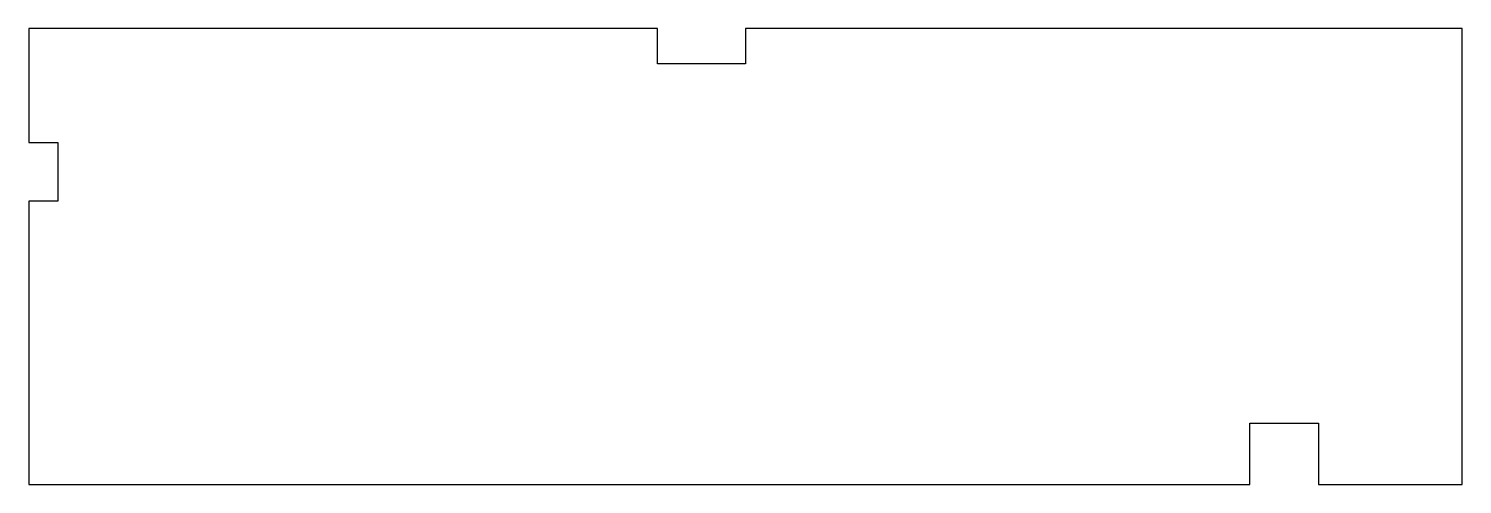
# Model space of a CAD drawing. Header units: metres. Extents: x 0 to 244, y 0 to 78.
import ezdxf

# ---------------------------------------------------------------- set-up
doc = ezdxf.new("R2010")
doc.units = ezdxf.units.M

msp = doc.modelspace()

# ---------------------------------------------------------------- linework, layer by layer
for p, q in [((107.25, 77.75), (0, 77.75)), ((0, 77.75), (0, 58.3)), ((107.25, 71.75), (107.25, 77.75)), ((244.5, 77.75), (122.25, 77.75)), ((122.25, 77.75), (122.25, 71.75)), ((244.5, 0), (244.5, 77.75)), ((122.25, 71.75), (107.25, 71.75)), ((0, 58.3), (5, 58.3)), ((5, 58.3), (5, 48.3)), ((5, 48.3), (0, 48.3)), ((0, 48.3), (0, 0)), ((208.25, 0), (208.25, 10.45)), ((208.25, 10.45), (219.95, 10.45)), ((219.95, 10.45), (219.95, 0)), ((0, 0), (208.25, 0)), ((219.95, 0), (244.5, 0))]:
    msp.add_line(p, q)

doc.saveas('drawing.dxf')
